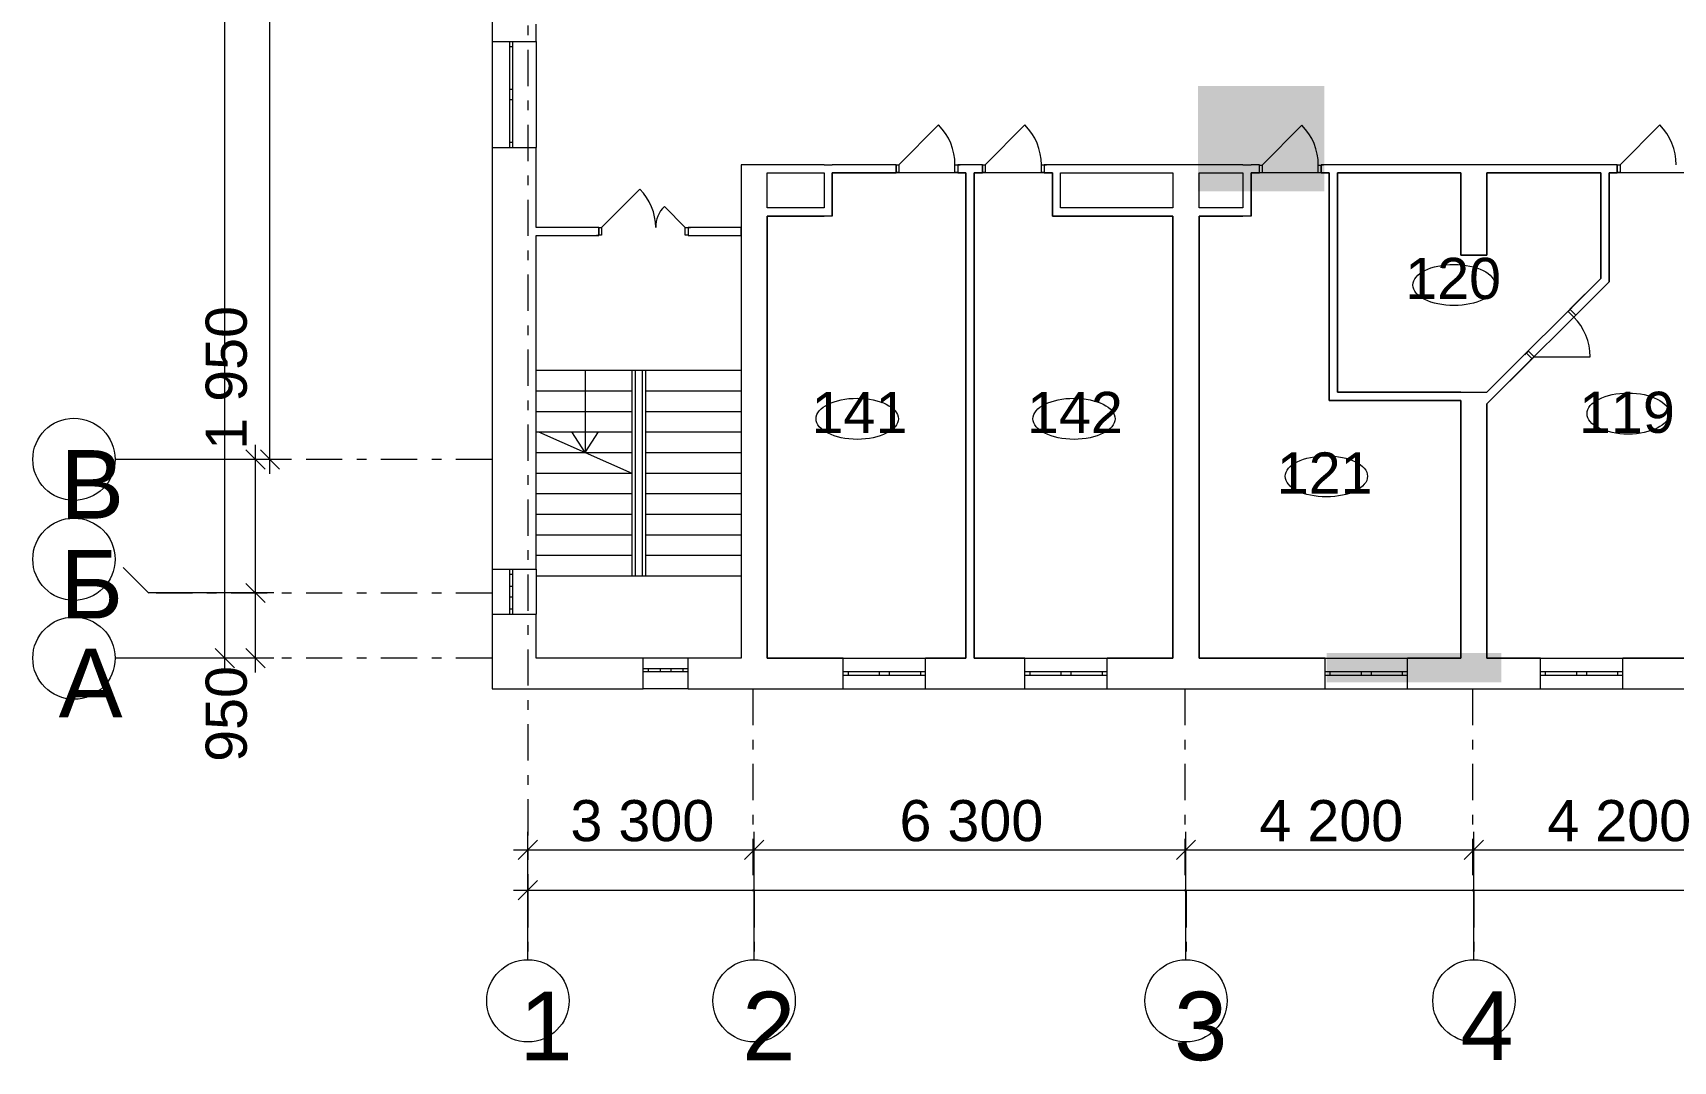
# Model space of a CAD drawing. Header units: millimetres. Extents: x 69565 to 169164, y 19942 to 91237.
# Drawn here: x 69565 to 93493, y 19942 to 34949 of the extents above; entities that cross this region are included whole.
import ezdxf

# ---------------------------------------------------------------- set-up
doc = ezdxf.new("R2010")
doc.units = ezdxf.units.MM
doc.header["$MEASUREMENT"] = 0
doc.linetypes.add('Штрих-Штриховая', pattern=[1093.611073, 529.166651, -211.666656, 141.111112, -211.666656])
for name, color, linetype in [('AI_DOORS', 1, 'Continuous'), ('AI_WINDOWS', 5, 'Continuous'), ('Новый_Новый_0', 7, 'Continuous')]:
    doc.layers.add(name, color=color, linetype=linetype)
for name, color, linetype, lineweight in [('Новый_Новый_0_Ном._пера__255_Ном._пера__255', 255, 'Continuous', 18), ('Новый_Новый_0_Ном._пера__7', 7, 'Continuous', 18), ('Новый_Новый_0_Ном._пера__7_Ном._пера__7', 7, 'Continuous', 18)]:
    doc.layers.add(name, color=color, linetype=linetype, lineweight=lineweight)
doc.styles.add('СГЕНЕРИР_СТИЛЬ_1', font='Arial.ttf')
doc.dimstyles.new('СГЕНЕРИР_СТИЛЬ__1', dxfattribs={"dimtxt": 600, "dimasz": 267.501, "dimexe": 1.25, "dimexo": 0.625, "dimgap": 0, "dimtad": 1, "dimdec": 0, "dimtxsty": 'СГЕНЕРИР_СТИЛЬ_1', "dimblk": 'ARROWHEAD_6', "dimblk1": 'ARROWHEAD_6', "dimblk2": 'ARROWHEAD_6', "dimcen": 2.5, "dimclrd": 7, "dimclre": 7, "dimclrt": 7, "dimazin": 3, "dimtfac": 1, "dimtmove": 0, "dimatfit": 3})
doc.dimstyles.new('СГЕНЕРИР_СТИЛЬ__2', dxfattribs={"dimtxt": 600, "dimasz": 267.501, "dimexe": 1.25, "dimexo": 0.625, "dimgap": 0, "dimtad": 1, "dimdec": 0, "dimtxsty": 'СГЕНЕРИР_СТИЛЬ_1', "dimblk": 'ARROWHEAD_6', "dimblk1": 'ARROWHEAD_6', "dimblk2": 'ARROWHEAD_6', "dimcen": 2.5, "dimclrd": 7, "dimclre": 7, "dimclrt": 7, "dimazin": 3, "dimtfac": 1, "dimtmove": 0, "dimatfit": 3})

# ---------------------------------------------------------------- blocks, each defined once
blk = doc.blocks.new('*D1')
at = {"layer": 'Новый_Новый_0_Ном._пера__7', "color": 7, "linetype": 'Continuous', "lineweight": 18}
for p, q in [((76786, 21423), (76786, 23288)), ((80086, 21423), (80086, 23288)), ((76575, 23024), (76786, 23024)), ((76927, 23165), (76646, 22883)), ((76786, 23024), (80086, 23024)), ((80227, 23165), (79946, 22883))]:
    blk.add_line(p, q, dxfattribs=at)
at = {"layer": 'Новый_Новый_0_Ном._пера__7', "color": 7, "lineweight": 18, "insert": (77407, 23144), "char_height": 600, "attachment_point": 7, "style": 'СГЕНЕРИР_СТИЛЬ_1'}
blk.add_mtext('\\A1;{\\pql;\\fArial|b0|i0|c0|p0;\\W1.000000;3\xa0300}', dxfattribs=at)
blk = doc.blocks.new('ARROWHEAD_6')
at = {"color": 0, "linetype": 'Continuous', "lineweight": 0}
for p, q in [((0, 0), (-1, 0)), ((-0.5, -0.5), (0.5, 0.5))]:
    blk.add_line(p, q, dxfattribs=at)
blk = doc.blocks.new('*D3')
at = {"layer": 'Новый_Новый_0_Ном._пера__7', "color": 7, "linetype": 'Continuous', "lineweight": 18}
for p, q in [((80086, 21423), (80086, 23288)), ((86386, 21423), (86386, 23288)), ((80227, 23165), (79946, 22883)), ((80086, 23024), (86386, 23024)), ((86527, 23165), (86246, 22883))]:
    blk.add_line(p, q, dxfattribs=at)
at = {"layer": 'Новый_Новый_0_Ном._пера__7', "color": 7, "lineweight": 18, "insert": (82207, 23144), "char_height": 600, "attachment_point": 7, "style": 'СГЕНЕРИР_СТИЛЬ_1'}
blk.add_mtext('\\A1;{\\pql;\\fArial|b0|i0|c0|p0;\\W1.000000;6\xa0300}', dxfattribs=at)
blk = doc.blocks.new('*D4')
at = {"layer": 'Новый_Новый_0_Ном._пера__7', "color": 7, "linetype": 'Continuous', "lineweight": 18}
for p, q in [((86386, 21423), (86386, 23288)), ((90586, 21423), (90586, 23288)), ((86527, 23165), (86246, 22883)), ((86386, 23024), (90586, 23024)), ((90727, 23165), (90446, 22883))]:
    blk.add_line(p, q, dxfattribs=at)
at = {"layer": 'Новый_Новый_0_Ном._пера__7', "color": 7, "lineweight": 18, "insert": (87457, 23144), "char_height": 600, "attachment_point": 7, "style": 'СГЕНЕРИР_СТИЛЬ_1'}
blk.add_mtext('\\A1;{\\pql;\\fArial|b0|i0|c0|p0;\\W1.000000;4\xa0200}', dxfattribs=at)
blk = doc.blocks.new('*D5')
at = {"layer": 'Новый_Новый_0_Ном._пера__7', "color": 7, "linetype": 'Continuous', "lineweight": 18}
for p, q in [((90586, 21423), (90586, 23288)), ((94786, 21423), (94786, 23288)), ((90727, 23165), (90446, 22883)), ((90586, 23024), (94786, 23024)), ((94927, 23165), (94646, 22883))]:
    blk.add_line(p, q, dxfattribs=at)
at = {"layer": 'Новый_Новый_0_Ном._пера__7', "color": 7, "lineweight": 18, "insert": (91657, 23144), "char_height": 600, "attachment_point": 7, "style": 'СГЕНЕРИР_СТИЛЬ_1'}
blk.add_mtext('\\A1;{\\pql;\\fArial|b0|i0|c0|p0;\\W1.000000;4\xa0200}', dxfattribs=at)
blk = doc.blocks.new('*D21')
at = {"layer": 'Новый_Новый_0_Ном._пера__7', "color": 7, "linetype": 'Continuous', "lineweight": 18}
for p, q in [((76927, 22578), (76646, 22297)), ((76786, 21423), (76786, 22701)), ((157646, 22297), (157927, 22578)), ((157786, 21423), (157786, 22701)), ((76575, 22437), (76786, 22437)), ((76786, 22437), (157786, 22437)), ((157786, 22437), (157998, 22437))]:
    blk.add_line(p, q, dxfattribs=at)
at = {"layer": 'Новый_Новый_0_Ном._пера__7', "color": 7, "lineweight": 18, "insert": (116028, 22557), "char_height": 600, "attachment_point": 7, "style": 'СГЕНЕРИР_СТИЛЬ_1'}
blk.add_mtext('\\A1;{\\pql;\\fArial|b0|i0|c0|p0;\\W1.000000;81\xa0000}', dxfattribs=at)
blk = doc.blocks.new('*D22')
at = {"layer": 'Новый_Новый_0_Ном._пера__7', "color": 7, "linetype": 'Continuous', "lineweight": 18}
for p, q in [((72674, 26915), (72955, 26633)), ((73078, 26774), (71257, 26774)), ((72814, 25824), (72814, 26774)), ((72674, 25965), (72955, 25683)), ((73078, 25824), (70765, 25824)), ((72814, 25613), (72814, 25824))]:
    blk.add_line(p, q, dxfattribs=at)
at = {"layer": 'Новый_Новый_0_Ном._пера__7', "color": 7, "lineweight": 18, "insert": (72694, 24310), "char_height": 600, "attachment_point": 7, "rotation": 90, "style": 'СГЕНЕРИР_СТИЛЬ_1'}
blk.add_mtext('\\A1;{\\pql;\\fArial|b0|i0|c0|p0;\\W1.000000;950}', dxfattribs=at)
blk = doc.blocks.new('*D23')
at = {"layer": 'Новый_Новый_0_Ном._пера__7', "color": 7, "linetype": 'Continuous', "lineweight": 18}
for p, q in [((73078, 28724), (70765, 28724)), ((72955, 28583), (72674, 28865)), ((72814, 28724), (72814, 28935)), ((72814, 26774), (72814, 28724)), ((72674, 26915), (72955, 26633)), ((73078, 26774), (71257, 26774))]:
    blk.add_line(p, q, dxfattribs=at)
at = {"layer": 'Новый_Новый_0_Ном._пера__7', "color": 7, "lineweight": 18, "insert": (72694, 28865), "char_height": 600, "attachment_point": 7, "rotation": 90, "style": 'СГЕНЕРИР_СТИЛЬ_1'}
blk.add_mtext('\\A1;{\\pql;\\fArial|b0|i0|c0|p0;\\W1.000000;1\xa0950}', dxfattribs=at)
blk = doc.blocks.new('*D24')
at = {"layer": 'Новый_Новый_0_Ном._пера__7', "color": 7, "linetype": 'Continuous', "lineweight": 18}
for p, q in [((73165, 45783), (72884, 46065)), ((73024, 45924), (73024, 46135)), ((73288, 45924), (70765, 45924)), ((73024, 28724), (73024, 45924)), ((73288, 28724), (70765, 28724)), ((72884, 28865), (73165, 28583)), ((73024, 28513), (73024, 28724))]:
    blk.add_line(p, q, dxfattribs=at)
at = {"layer": 'Новый_Новый_0_Ном._пера__7', "color": 7, "lineweight": 18, "insert": (72904, 36065), "char_height": 600, "attachment_point": 7, "rotation": 90, "style": 'СГЕНЕРИР_СТИЛЬ_1'}
blk.add_mtext('\\A1;{\\pql;\\fArial|b0|i0|c0|p0;\\W1.000000;17\xa0200}', dxfattribs=at)
blk = doc.blocks.new('*D26')
at = {"layer": 'Новый_Новый_0_Ном._пера__7', "color": 7, "linetype": 'Continuous', "lineweight": 18}
for p, q in [((72632, 48824), (70765, 48824)), ((72508, 48683), (72227, 48965)), ((72368, 48824), (72368, 49035)), ((72368, 25824), (72368, 48824)), ((72227, 25965), (72508, 25683)), ((72632, 25824), (70765, 25824)), ((72368, 25613), (72368, 25824))]:
    blk.add_line(p, q, dxfattribs=at)
at = {"layer": 'Новый_Новый_0_Ном._пера__7', "color": 7, "lineweight": 18, "insert": (72248, 36065), "char_height": 600, "attachment_point": 7, "rotation": 90, "style": 'СГЕНЕРИР_СТИЛЬ_1'}
blk.add_mtext('\\A1;{\\pql;\\fArial|b0|i0|c0|p0;\\W1.000000;23\xa0000}', dxfattribs=at)

msp = doc.modelspace()

# ---------------------------------------------------------------- hatches: boundary and pattern name
at = {"layer": 'AI_DOORS'}
h = msp.add_hatch(color=1, dxfattribs=at)
h.dxf.hatch_style = 1
h.paths.add_polyline_path([(86562.6, 34172.6), (88401.8, 34172.6), (88401.8, 32633.4), (86562.6, 32633.4)])
at = {"layer": 'AI_WINDOWS'}
h = msp.add_hatch(color=5, dxfattribs=at)
h.dxf.hatch_style = 1
h.paths.add_polyline_path([(88436.1, 25898.6), (90984.4, 25898.6), (90984.4, 25471.5), (88436.1, 25471.5)])

# ---------------------------------------------------------------- linework, layer by layer
at = {"layer": 'Новый_Новый_0_Ном._пера__255_Ном._пера__255', "color": 255, "linetype": 'Continuous', "lineweight": 18, "flags": 128}
for points in [[(80276.3, 32273.8), (80276.3, 25823.8), (83176.3, 25823.8), (83176.3, 32903.8), (81226.3, 32903.8), (81226.3, 32273.8)], [(83296.3, 32903.8), (83296.3, 25823.8), (86196.3, 25823.8), (86196.3, 32273.8), (84436.3, 32273.8), (84436.3, 32903.8)], [(90396.3, 25823.8), (90396.3, 29583.6), (88476.3, 29583.6), (88476.3, 32903.8), (87336.3, 32903.8), (87336.3, 32273.8), (86576.3, 32273.8), (86576.3, 25823.8)], [(88596.3, 32903.8), (88596.3, 29703.6), (90396.3, 29703.6), (90776.3, 29703.6), (92437.5, 31364.8), (92437.5, 32903.8), (90776.3, 32903.8), (90776.3, 31703.6), (90396.3, 31703.6), (90396.3, 32903.8)], [(90776.3, 29533.9), (90776.3, 25823.8), (94596.3, 25823.8), (94596.3, 32273.8), (93836.3, 32273.8), (93836.3, 32903.8), (92557.5, 32903.8), (92557.5, 31315.1)]]:
    msp.add_lwpolyline(points, close=True, dxfattribs=at)
at = {"layer": 'Новый_Новый_0_Ном._пера__7_Ном._пера__7', "color": 7, "linetype": 'Штрих-Штриховая', "lineweight": 18}
for p, q in [((76786.3, 47823.8), (76786.3, 22423.2)), ((76786.3, 47823.8), (76786.3, 22423.2)), ((76786.3, 47823.8), (76786.3, 22423.2)), ((76786.3, 47823.8), (76786.3, 22423.2)), ((76786.3, 47823.8), (76786.3, 22423.2)), ((76786.3, 47823.8), (76786.3, 22423.2)), ((71764.5, 28723.8), (70764.5, 28723.8)), ((71764.5, 28723.8), (70764.5, 28723.8)), ((71764.5, 28723.8), (70764.5, 28723.8)), ((71764.5, 28723.8), (70764.5, 28723.8)), ((71764.5, 28723.8), (70764.5, 28723.8)), ((71764.5, 28723.8), (70764.5, 28723.8)), ((76266.3, 28723.8), (71764.5, 28723.8)), ((76266.3, 28723.8), (71764.5, 28723.8)), ((76266.3, 28723.8), (71764.5, 28723.8)), ((76266.3, 28723.8), (71764.5, 28723.8)), ((76266.3, 28723.8), (71764.5, 28723.8)), ((76266.3, 28723.8), (71764.5, 28723.8)), ((71257.2, 26773.8), (70764.5, 27266.5)), ((71257.2, 26773.8), (70764.5, 27266.5)), ((71257.2, 26773.8), (70764.5, 27266.5)), ((71257.2, 26773.8), (70764.5, 27266.5)), ((71257.2, 26773.8), (70764.5, 27266.5)), ((71257.2, 26773.8), (70764.5, 27266.5)), ((76266.3, 26773.8), (71257.2, 26773.8)), ((76266.3, 26773.8), (71257.2, 26773.8)), ((76266.3, 26773.8), (71257.2, 26773.8)), ((76266.3, 26773.8), (71257.2, 26773.8)), ((76266.3, 26773.8), (71257.2, 26773.8)), ((76266.3, 26773.8), (71257.2, 26773.8)), ((71764.5, 25823.8), (70764.5, 25823.8)), ((71764.5, 25823.8), (70764.5, 25823.8)), ((71764.5, 25823.8), (70764.5, 25823.8)), ((71764.5, 25823.8), (70764.5, 25823.8)), ((71764.5, 25823.8), (70764.5, 25823.8)), ((71764.5, 25823.8), (70764.5, 25823.8)), ((76266.3, 25823.8), (71764.5, 25823.8)), ((76266.3, 25823.8), (71764.5, 25823.8)), ((76266.3, 25823.8), (71764.5, 25823.8)), ((76266.3, 25823.8), (71764.5, 25823.8)), ((76266.3, 25823.8), (71764.5, 25823.8)), ((76266.3, 25823.8), (71764.5, 25823.8)), ((80067.5, 25373.5), (80067.5, 22422.9)), ((86367.5, 25373.5), (86367.5, 22422.9)), ((90567.5, 25373.5), (90567.5, 22422.9)), ((76786.3, 22423.2), (76786.3, 21423.2)), ((76786.3, 22423.2), (76786.3, 21423.2)), ((76786.3, 22423.2), (76786.3, 21423.2)), ((76786.3, 22423.2), (76786.3, 21423.2)), ((76786.3, 22423.2), (76786.3, 21423.2)), ((76786.3, 22423.2), (76786.3, 21423.2)), ((80086.3, 22423.2), (80086.3, 21423.2)), ((80086.3, 22423.2), (80086.3, 21423.2)), ((80086.3, 22423.2), (80086.3, 21423.2)), ((80086.3, 22423.2), (80086.3, 21423.2)), ((80086.3, 22423.2), (80086.3, 21423.2)), ((80086.3, 22423.2), (80086.3, 21423.2)), ((86386.3, 22423.2), (86386.3, 21423.2)), ((86386.3, 22423.2), (86386.3, 21423.2)), ((86386.3, 22423.2), (86386.3, 21423.2)), ((86386.3, 22423.2), (86386.3, 21423.2)), ((86386.3, 22423.2), (86386.3, 21423.2)), ((86386.3, 22423.2), (86386.3, 21423.2)), ((90586.3, 22423.2), (90586.3, 21423.2)), ((90586.3, 22423.2), (90586.3, 21423.2)), ((90586.3, 22423.2), (90586.3, 21423.2)), ((90586.3, 22423.2), (90586.3, 21423.2)), ((90586.3, 22423.2), (90586.3, 21423.2)), ((90586.3, 22423.2), (90586.3, 21423.2))]:
    msp.add_line(p, q, dxfattribs=at)
at = {"layer": 'Новый_Новый_0_Ном._пера__7_Ном._пера__7', "color": 7, "linetype": 'Continuous', "lineweight": 18}
for p, q in [((76266.3, 34823.8), (76516.3, 34823.8)), ((76266.3, 34823.8), (76266.3, 33273.8)), ((76266.3, 34823.8), (76516.3, 34823.8)), ((76516.3, 34823.8), (76566.3, 34823.8)), ((76516.3, 34823.8), (76516.3, 34748.8)), ((76516.3, 34823.8), (76566.3, 34823.8)), ((76516.3, 34823.8), (76566.3, 34823.8)), ((76516.3, 34748.8), (76566.3, 34748.8)), ((76516.3, 34748.8), (76516.3, 34123.8)), ((76566.3, 34823.8), (76906.3, 34823.8)), ((76566.3, 34748.8), (76566.3, 34823.8)), ((76566.3, 34823.8), (76906.3, 34823.8)), ((76566.3, 34123.8), (76566.3, 34748.8)), ((76906.3, 34823.8), (76906.3, 33273.8)), ((76566.3, 34123.8), (76516.3, 34123.8)), ((76516.3, 34123.8), (76516.3, 34048.8)), ((76516.3, 34048.8), (76516.3, 33973.8)), ((76566.3, 34048.8), (76566.3, 34123.8)), ((76566.3, 33973.8), (76566.3, 34048.8)), ((76516.3, 33973.8), (76566.3, 33973.8)), ((76516.3, 33973.8), (76516.3, 33348.8)), ((76566.3, 33348.8), (76566.3, 33973.8)), ((82196.3, 33023.8), (82776.1, 33603.7)), ((83456.3, 33023.8), (84036.1, 33603.7)), ((87496.3, 33018.8), (88076.1, 33598.7)), ((92717.5, 33023.8), (93297.3, 33603.7)), ((76266.3, 33273.8), (76516.3, 33273.8)), ((76266.3, 33273.8), (76516.3, 33273.8)), ((76566.3, 33348.8), (76516.3, 33348.8)), ((76516.3, 33348.8), (76516.3, 33273.8)), ((76516.3, 33273.8), (76566.3, 33273.8)), ((76516.3, 33273.8), (76566.3, 33273.8)), ((76516.3, 33273.8), (76566.3, 33273.8)), ((76566.3, 33273.8), (76566.3, 33348.8)), ((76566.3, 33273.8), (76906.3, 33273.8)), ((76566.3, 33273.8), (76906.3, 33273.8)), ((82156.3, 33023.8), (82119.3, 33023.8)), ((82156.3, 33023.8), (82119.3, 33023.8)), ((82156.3, 33023.8), (82119.3, 33023.8)), ((82156.3, 33023.8), (82156.3, 32908.8)), ((82156.3, 33023.8), (82196.3, 33023.8)), ((82156.3, 32908.8), (82156.3, 33023.8)), ((82156.3, 33023.8), (82156.3, 32908.8)), ((82156.3, 33023.8), (82156.3, 32908.8)), ((82196.3, 33023.8), (82196.3, 32908.8)), ((83016.3, 32908.8), (83016.3, 33023.8)), ((83016.3, 33023.8), (83056.3, 33023.8)), ((83056.3, 33023.8), (83093.3, 33023.8)), ((83056.3, 33023.8), (83056.3, 32908.8)), ((83056.3, 33023.8), (83056.3, 32908.8)), ((83056.3, 33023.8), (83056.3, 32908.8)), ((83056.3, 33023.8), (83056.3, 32908.8)), ((83056.3, 33023.8), (83093.3, 33023.8)), ((83056.3, 33023.8), (83093.3, 33023.8)), ((83416.3, 33023.8), (83379.3, 33023.8)), ((83416.3, 33023.8), (83379.3, 33023.8)), ((83416.3, 33023.8), (83379.3, 33023.8)), ((83416.3, 33023.8), (83416.3, 32908.8)), ((83416.3, 33023.8), (83456.3, 33023.8)), ((83416.3, 32908.8), (83416.3, 33023.8)), ((83416.3, 33023.8), (83416.3, 32908.8)), ((83416.3, 33023.8), (83416.3, 32908.8)), ((83456.3, 33023.8), (83456.3, 32908.8)), ((84276.3, 32908.8), (84276.3, 33023.8)), ((84276.3, 33023.8), (84316.3, 33023.8)), ((84316.3, 33023.8), (84353.3, 33023.8)), ((84316.3, 33023.8), (84316.3, 32908.8)), ((84316.3, 33023.8), (84316.3, 32908.8)), ((84316.3, 33023.8), (84316.3, 32908.8)), ((84316.3, 33023.8), (84316.3, 32908.8)), ((84316.3, 33023.8), (84353.3, 33023.8)), ((84316.3, 33023.8), (84353.3, 33023.8)), ((87456.3, 33023.8), (87419.3, 33023.8)), ((87456.3, 33023.8), (87419.3, 33023.8)), ((87456.3, 33023.8), (87419.3, 33023.8)), ((87456.3, 33018.8), (87456.3, 33023.8)), ((87456.3, 33018.8), (87456.3, 33023.8)), ((87456.3, 33018.8), (87456.3, 33023.8)), ((88356.3, 33023.8), (88393.3, 33023.8)), ((88356.3, 33018.8), (88356.3, 33023.8)), ((88356.3, 33018.8), (88356.3, 33023.8)), ((88356.3, 33018.8), (88356.3, 33023.8)), ((88356.3, 33023.8), (88393.3, 33023.8)), ((88356.3, 33023.8), (88393.3, 33023.8)), ((92677.5, 33023.8), (92640.5, 33023.8)), ((92677.5, 33023.8), (92640.5, 33023.8)), ((92677.5, 33023.8), (92640.5, 33023.8)), ((92677.5, 33023.8), (92677.5, 32908.8)), ((92677.5, 33023.8), (92717.5, 33023.8)), ((92677.5, 32908.8), (92677.5, 33023.8)), ((92677.5, 33023.8), (92677.5, 32908.8)), ((92677.5, 33023.8), (92677.5, 32908.8)), ((92717.5, 33023.8), (92717.5, 32908.8)), ((82156.3, 32903.8), (82119.3, 32903.8)), ((82156.3, 32903.8), (82119.3, 32903.8)), ((82156.3, 32903.8), (82119.3, 32903.8)), ((82156.3, 32908.8), (82156.3, 32903.8)), ((82196.3, 32908.8), (82156.3, 32908.8)), ((82156.3, 32908.8), (82156.3, 32903.8)), ((82156.3, 32908.8), (82156.3, 32903.8)), ((83056.3, 32908.8), (83016.3, 32908.8)), ((83056.3, 32908.8), (83056.3, 32903.8)), ((83056.3, 32908.8), (83056.3, 32903.8)), ((83056.3, 32908.8), (83056.3, 32903.8)), ((83056.3, 32903.8), (83093.3, 32903.8)), ((83056.3, 32903.8), (83093.3, 32903.8)), ((83056.3, 32903.8), (83093.3, 32903.8)), ((83416.3, 32903.8), (83379.3, 32903.8)), ((83416.3, 32903.8), (83379.3, 32903.8)), ((83416.3, 32903.8), (83379.3, 32903.8)), ((83416.3, 32908.8), (83416.3, 32903.8)), ((83456.3, 32908.8), (83416.3, 32908.8)), ((83416.3, 32908.8), (83416.3, 32903.8)), ((83416.3, 32908.8), (83416.3, 32903.8)), ((84316.3, 32908.8), (84276.3, 32908.8)), ((84316.3, 32908.8), (84316.3, 32903.8)), ((84316.3, 32908.8), (84316.3, 32903.8)), ((84316.3, 32908.8), (84316.3, 32903.8)), ((84316.3, 32903.8), (84353.3, 32903.8)), ((84316.3, 32903.8), (84353.3, 32903.8)), ((84316.3, 32903.8), (84353.3, 32903.8)), ((87456.3, 32903.8), (87419.3, 32903.8)), ((87456.3, 32903.8), (87419.3, 32903.8)), ((87456.3, 32903.8), (87419.3, 32903.8)), ((87456.3, 32903.8), (87456.3, 33018.8)), ((87456.3, 33018.8), (87496.3, 33018.8)), ((87456.3, 32903.8), (87456.3, 33018.8)), ((87456.3, 32903.8), (87456.3, 33018.8)), ((87456.3, 32903.8), (87456.3, 33018.8)), ((87496.3, 32903.8), (87456.3, 32903.8)), ((87496.3, 33018.8), (87496.3, 32903.8)), ((88316.3, 32903.8), (88316.3, 33018.8)), ((88316.3, 33018.8), (88356.3, 33018.8)), ((88356.3, 32903.8), (88316.3, 32903.8)), ((88356.3, 32903.8), (88356.3, 33018.8)), ((88356.3, 33018.8), (88356.3, 32903.8)), ((88356.3, 32903.8), (88356.3, 33018.8)), ((88356.3, 32903.8), (88356.3, 33018.8)), ((88356.3, 32903.8), (88393.3, 32903.8)), ((88356.3, 32903.8), (88393.3, 32903.8)), ((88356.3, 32903.8), (88393.3, 32903.8)), ((92677.5, 32903.8), (92640.5, 32903.8)), ((92677.5, 32903.8), (92640.5, 32903.8)), ((92677.5, 32903.8), (92640.5, 32903.8)), ((92677.5, 32908.8), (92677.5, 32903.8)), ((92717.5, 32908.8), (92677.5, 32908.8)), ((92677.5, 32908.8), (92677.5, 32903.8)), ((92677.5, 32908.8), (92677.5, 32903.8)), ((77862.2, 32108.7), (78419.4, 32665.9)), ((79082.2, 32108.7), (78776.7, 32414.2)), ((77822.2, 32108.7), (77785.2, 32108.7)), ((77822.2, 32108.7), (77785.2, 32108.7)), ((77822.2, 32108.7), (77785.2, 32108.7)), ((77822.2, 32108.7), (77822.2, 31993.7)), ((77822.2, 32108.7), (77862.2, 32108.7)), ((77822.2, 31993.7), (77822.2, 32108.7)), ((77822.2, 32108.7), (77822.2, 31993.7)), ((77822.2, 32108.7), (77822.2, 31993.7)), ((77862.2, 32108.7), (77862.2, 31993.7)), ((79082.2, 31993.7), (79082.2, 32108.7)), ((79082.2, 32108.7), (79122.2, 32108.7)), ((79122.2, 32108.7), (79159.2, 32108.7)), ((79122.2, 32108.7), (79122.2, 31993.7)), ((79122.2, 32108.7), (79122.2, 31993.7)), ((79122.2, 32108.7), (79122.2, 31993.7)), ((79122.2, 32108.7), (79122.2, 31993.7)), ((79122.2, 32108.7), (79159.2, 32108.7)), ((79122.2, 32108.7), (79159.2, 32108.7)), ((77822.2, 31988.7), (77785.2, 31988.7)), ((77822.2, 31988.7), (77785.2, 31988.7)), ((77822.2, 31988.7), (77785.2, 31988.7)), ((77822.2, 31993.7), (77822.2, 31988.7)), ((77862.2, 31993.7), (77822.2, 31993.7)), ((77822.2, 31993.7), (77822.2, 31988.7)), ((77822.2, 31993.7), (77822.2, 31988.7)), ((79122.2, 31993.7), (79082.2, 31993.7)), ((79122.2, 31993.7), (79122.2, 31988.7)), ((79122.2, 31993.7), (79122.2, 31988.7)), ((79122.2, 31993.7), (79122.2, 31988.7)), ((79122.2, 31988.7), (79159.2, 31988.7)), ((79122.2, 31988.7), (79159.2, 31988.7)), ((79122.2, 31988.7), (79159.2, 31988.7)), ((90396.3, 31703.6), (90776.3, 31703.6)), ((90396.3, 31703.6), (90776.3, 31703.6)), ((91989.8, 30910), (91961.5, 30881.8)), ((91961.5, 30881.8), (92042.9, 30800.4)), ((91986.3, 30913.6), (92012.5, 30939.7)), ((91986.3, 30913.6), (92012.5, 30939.7)), ((91986.3, 30913.6), (92012.5, 30939.7)), ((91989.8, 30910), (91986.3, 30913.6)), ((91989.8, 30910), (91986.3, 30913.6)), ((91989.8, 30910), (91986.3, 30913.6)), ((92071.1, 30828.7), (91989.8, 30910)), ((92071.1, 30828.7), (91989.8, 30910)), ((92071.1, 30828.7), (91989.8, 30910)), ((92071.1, 30828.7), (91989.8, 30910)), ((92042.9, 30800.4), (92071.1, 30828.7)), ((92071.1, 30828.7), (92097.3, 30854.9)), ((92071.1, 30828.7), (92097.3, 30854.9)), ((92071.1, 30828.7), (92097.3, 30854.9)), ((91349.9, 30277.2), (91323.7, 30251)), ((91349.9, 30277.2), (91323.7, 30251)), ((91349.9, 30277.2), (91323.7, 30251)), ((91353.4, 30273.6), (91349.9, 30277.2)), ((91353.4, 30273.6), (91349.9, 30277.2)), ((91353.4, 30273.6), (91349.9, 30277.2)), ((91381.7, 30301.9), (91353.4, 30273.6)), ((91434.7, 30192.3), (91353.4, 30273.6)), ((91353.4, 30273.6), (91434.7, 30192.3)), ((91434.7, 30192.3), (91353.4, 30273.6)), ((91434.7, 30192.3), (91353.4, 30273.6)), ((91463, 30220.6), (91381.7, 30301.9)), ((91434.7, 30192.3), (91408.6, 30166.2)), ((91434.7, 30192.3), (91408.6, 30166.2)), ((91434.7, 30192.3), (91408.6, 30166.2)), ((91434.7, 30192.3), (91463, 30220.6)), ((91463, 30220.6), (92283, 30220.6)), ((76906.3, 30023.8), (79896.3, 30023.8)), ((77621.3, 30023.8), (77621.3, 28823.8)), ((78301.3, 30023.8), (78301.3, 27023.8)), ((78351.3, 30023.8), (78351.3, 27023.8)), ((78451.3, 30023.8), (78451.3, 27023.8)), ((78501.3, 30023.8), (78501.3, 27023.8)), ((76906.3, 29723.8), (78301.3, 29723.8)), ((78501.3, 29723.8), (79896.3, 29723.8)), ((90396.3, 29703.6), (90776.3, 29703.6)), ((90396.3, 29703.6), (90776.3, 29703.6)), ((76906.3, 29423.8), (78301.3, 29423.8)), ((76941.3, 29423.8), (78301.3, 29423.8)), ((78501.3, 29423.8), (79861.3, 29423.8)), ((78501.3, 29423.8), (79896.3, 29423.8)), ((76906.3, 29123.8), (78301.3, 29123.8)), ((76941.3, 29123.8), (78301.3, 28523.8)), ((77621.3, 28823.8), (77425.8, 29123.8)), ((77621.3, 28823.8), (77816.9, 29123.8)), ((78501.3, 29123.8), (79896.3, 29123.8)), ((76906.3, 28823.8), (78301.3, 28823.8)), ((78501.3, 28823.8), (79896.3, 28823.8)), ((76906.3, 28523.8), (78301.3, 28523.8)), ((78501.3, 28523.8), (79896.3, 28523.8)), ((76906.3, 28223.8), (78301.3, 28223.8)), ((76941.3, 28223.8), (78301.3, 28223.8)), ((78501.3, 28223.8), (79861.3, 28223.8)), ((78501.3, 28223.8), (79896.3, 28223.8)), ((76906.3, 27923.8), (78301.3, 27923.8)), ((78501.3, 27923.8), (79896.3, 27923.8)), ((76906.3, 27623.8), (78301.3, 27623.8)), ((76941.3, 27623.8), (78301.3, 27623.8)), ((78501.3, 27623.8), (79861.3, 27623.8)), ((78501.3, 27623.8), (79896.3, 27623.8)), ((76906.3, 27323.8), (78301.3, 27323.8)), ((76941.3, 27323.8), (78301.3, 27323.8)), ((78501.3, 27323.8), (79861.3, 27323.8)), ((78501.3, 27323.8), (79896.3, 27323.8)), ((76266.3, 27123.8), (76516.3, 27123.8)), ((76266.3, 27123.8), (76266.3, 26463.8)), ((76266.3, 27123.8), (76516.3, 27123.8)), ((76516.3, 27123.8), (76566.3, 27123.8)), ((76516.3, 27123.8), (76516.3, 27048.8)), ((76516.3, 27123.8), (76566.3, 27123.8)), ((76516.3, 27123.8), (76566.3, 27123.8)), ((76516.3, 27048.8), (76566.3, 27048.8)), ((76516.3, 27048.8), (76516.3, 26868.8)), ((76566.3, 27123.8), (76906.3, 27123.8)), ((76566.3, 27048.8), (76566.3, 27123.8)), ((76566.3, 27123.8), (76906.3, 27123.8)), ((76566.3, 26868.8), (76566.3, 27048.8)), ((76906.3, 27123.8), (76906.3, 26463.8)), ((76566.3, 26868.8), (76516.3, 26868.8)), ((76516.3, 26868.8), (76516.3, 26793.8)), ((76566.3, 26793.8), (76566.3, 26868.8)), ((76906.3, 27023.8), (79896.3, 27023.8)), ((76516.3, 26793.8), (76516.3, 26718.8)), ((76516.3, 26718.8), (76566.3, 26718.8)), ((76516.3, 26718.8), (76516.3, 26538.8)), ((76566.3, 26718.8), (76566.3, 26793.8)), ((76566.3, 26538.8), (76566.3, 26718.8)), ((76266.3, 26463.8), (76516.3, 26463.8)), ((76266.3, 26463.8), (76516.3, 26463.8)), ((76566.3, 26538.8), (76516.3, 26538.8)), ((76516.3, 26538.8), (76516.3, 26463.8)), ((76516.3, 26463.8), (76566.3, 26463.8)), ((76516.3, 26463.8), (76566.3, 26463.8)), ((76516.3, 26463.8), (76566.3, 26463.8)), ((76566.3, 26463.8), (76566.3, 26538.8)), ((76566.3, 26463.8), (76906.3, 26463.8)), ((76566.3, 26463.8), (76906.3, 26463.8)), ((78466.3, 25673.8), (78466.3, 25823.8)), ((79126.3, 25823.8), (78466.3, 25823.8)), ((78466.3, 25673.8), (78466.3, 25823.8)), ((78466.3, 25623.8), (78466.3, 25673.8)), ((78466.3, 25673.8), (78541.3, 25673.8)), ((78466.3, 25623.8), (78466.3, 25673.8)), ((78466.3, 25623.8), (78466.3, 25673.8)), ((78466.3, 25373.8), (78466.3, 25623.8)), ((78541.3, 25623.8), (78466.3, 25623.8)), ((78466.3, 25373.8), (78466.3, 25623.8)), ((78541.3, 25673.8), (78541.3, 25623.8)), ((78541.3, 25673.8), (78721.3, 25673.8)), ((78721.3, 25623.8), (78541.3, 25623.8)), ((78721.3, 25623.8), (78721.3, 25673.8)), ((78721.3, 25673.8), (78796.3, 25673.8)), ((78796.3, 25623.8), (78721.3, 25623.8)), ((78796.3, 25673.8), (78871.3, 25673.8)), ((78871.3, 25623.8), (78796.3, 25623.8)), ((78871.3, 25673.8), (78871.3, 25623.8)), ((78871.3, 25673.8), (79051.3, 25673.8)), ((79051.3, 25623.8), (78871.3, 25623.8)), ((79051.3, 25623.8), (79051.3, 25673.8)), ((79051.3, 25673.8), (79126.3, 25673.8)), ((79126.3, 25623.8), (79051.3, 25623.8)), ((79126.3, 25673.8), (79126.3, 25823.8)), ((79126.3, 25673.8), (79126.3, 25823.8)), ((79126.3, 25623.8), (79126.3, 25673.8)), ((79126.3, 25623.8), (79126.3, 25673.8)), ((79126.3, 25623.8), (79126.3, 25673.8)), ((79126.3, 25373.8), (79126.3, 25623.8)), ((79126.3, 25373.8), (79126.3, 25623.8)), ((81386.3, 25623.8), (81386.3, 25823.8)), ((81386.3, 25823.8), (82586.3, 25823.8)), ((81386.3, 25623.8), (81386.3, 25823.8)), ((81386.3, 25573.8), (81386.3, 25623.8)), ((81461.3, 25623.8), (81386.3, 25623.8)), ((81386.3, 25573.8), (81386.3, 25623.8)), ((81386.3, 25573.8), (81386.3, 25623.8)), ((81461.3, 25573.8), (81461.3, 25623.8)), ((81911.3, 25623.8), (81461.3, 25623.8)), ((81986.3, 25623.8), (81911.3, 25623.8)), ((81911.3, 25623.8), (81911.3, 25573.8)), ((82061.3, 25623.8), (81986.3, 25623.8)), ((82061.3, 25573.8), (82061.3, 25623.8)), ((82511.3, 25623.8), (82061.3, 25623.8)), ((82586.3, 25623.8), (82511.3, 25623.8)), ((82511.3, 25623.8), (82511.3, 25573.8)), ((82586.3, 25623.8), (82586.3, 25823.8)), ((82586.3, 25623.8), (82586.3, 25823.8)), ((82586.3, 25573.8), (82586.3, 25623.8)), ((82586.3, 25573.8), (82586.3, 25623.8)), ((82586.3, 25573.8), (82586.3, 25623.8)), ((84036.3, 25623.8), (84036.3, 25823.8)), ((84036.3, 25823.8), (85236.3, 25823.8)), ((84036.3, 25623.8), (84036.3, 25823.8)), ((84036.3, 25573.8), (84036.3, 25623.8)), ((84111.3, 25623.8), (84036.3, 25623.8)), ((84036.3, 25573.8), (84036.3, 25623.8)), ((84036.3, 25573.8), (84036.3, 25623.8)), ((84111.3, 25573.8), (84111.3, 25623.8)), ((84561.3, 25623.8), (84111.3, 25623.8)), ((84636.3, 25623.8), (84561.3, 25623.8)), ((84561.3, 25623.8), (84561.3, 25573.8)), ((84711.3, 25623.8), (84636.3, 25623.8)), ((84711.3, 25573.8), (84711.3, 25623.8)), ((85161.3, 25623.8), (84711.3, 25623.8)), ((85236.3, 25623.8), (85161.3, 25623.8)), ((85161.3, 25623.8), (85161.3, 25573.8)), ((85236.3, 25623.8), (85236.3, 25823.8)), ((85236.3, 25623.8), (85236.3, 25823.8)), ((85236.3, 25573.8), (85236.3, 25623.8)), ((85236.3, 25573.8), (85236.3, 25623.8)), ((85236.3, 25573.8), (85236.3, 25623.8)), ((88416.3, 25623.8), (88416.3, 25823.8)), ((88416.3, 25823.8), (89616.3, 25823.8)), ((88416.3, 25623.8), (88416.3, 25823.8)), ((88416.3, 25573.8), (88416.3, 25623.8)), ((88491.3, 25623.8), (88416.3, 25623.8)), ((88416.3, 25573.8), (88416.3, 25623.8)), ((88416.3, 25573.8), (88416.3, 25623.8)), ((88491.3, 25573.8), (88491.3, 25623.8)), ((88941.3, 25623.8), (88491.3, 25623.8)), ((89016.3, 25623.8), (88941.3, 25623.8)), ((88941.3, 25623.8), (88941.3, 25573.8)), ((89091.3, 25623.8), (89016.3, 25623.8)), ((89091.3, 25573.8), (89091.3, 25623.8)), ((89541.3, 25623.8), (89091.3, 25623.8)), ((89616.3, 25623.8), (89541.3, 25623.8)), ((89541.3, 25623.8), (89541.3, 25573.8)), ((89616.3, 25623.8), (89616.3, 25823.8)), ((89616.3, 25623.8), (89616.3, 25823.8)), ((89616.3, 25573.8), (89616.3, 25623.8)), ((89616.3, 25573.8), (89616.3, 25623.8)), ((89616.3, 25573.8), (89616.3, 25623.8)), ((91556.3, 25623.8), (91556.3, 25823.8)), ((91556.3, 25823.8), (92756.3, 25823.8)), ((91556.3, 25623.8), (91556.3, 25823.8)), ((91556.3, 25573.8), (91556.3, 25623.8)), ((91631.3, 25623.8), (91556.3, 25623.8)), ((91556.3, 25573.8), (91556.3, 25623.8)), ((91556.3, 25573.8), (91556.3, 25623.8)), ((91631.3, 25573.8), (91631.3, 25623.8)), ((92081.3, 25623.8), (91631.3, 25623.8)), ((92156.3, 25623.8), (92081.3, 25623.8)), ((92081.3, 25623.8), (92081.3, 25573.8)), ((92231.3, 25623.8), (92156.3, 25623.8)), ((92231.3, 25573.8), (92231.3, 25623.8)), ((92681.3, 25623.8), (92231.3, 25623.8)), ((92756.3, 25623.8), (92681.3, 25623.8)), ((92681.3, 25623.8), (92681.3, 25573.8)), ((92756.3, 25623.8), (92756.3, 25823.8)), ((92756.3, 25623.8), (92756.3, 25823.8)), ((92756.3, 25573.8), (92756.3, 25623.8)), ((92756.3, 25573.8), (92756.3, 25623.8)), ((92756.3, 25573.8), (92756.3, 25623.8)), ((79126.3, 25373.8), (78466.3, 25373.8)), ((81386.3, 25373.8), (81386.3, 25573.8)), ((81386.3, 25573.8), (81461.3, 25573.8)), ((81386.3, 25373.8), (81386.3, 25573.8)), ((81386.3, 25373.8), (82586.3, 25373.8)), ((81461.3, 25573.8), (81911.3, 25573.8)), ((81911.3, 25573.8), (81986.3, 25573.8)), ((81986.3, 25573.8), (82061.3, 25573.8)), ((82061.3, 25573.8), (82511.3, 25573.8)), ((82511.3, 25573.8), (82586.3, 25573.8)), ((82586.3, 25373.8), (82586.3, 25573.8)), ((82586.3, 25373.8), (82586.3, 25573.8)), ((84036.3, 25373.8), (84036.3, 25573.8)), ((84036.3, 25573.8), (84111.3, 25573.8)), ((84036.3, 25373.8), (84036.3, 25573.8)), ((84036.3, 25373.8), (85236.3, 25373.8)), ((84111.3, 25573.8), (84561.3, 25573.8)), ((84561.3, 25573.8), (84636.3, 25573.8)), ((84636.3, 25573.8), (84711.3, 25573.8)), ((84711.3, 25573.8), (85161.3, 25573.8)), ((85161.3, 25573.8), (85236.3, 25573.8)), ((85236.3, 25373.8), (85236.3, 25573.8)), ((85236.3, 25373.8), (85236.3, 25573.8)), ((88416.3, 25373.8), (88416.3, 25573.8)), ((88416.3, 25573.8), (88491.3, 25573.8)), ((88416.3, 25373.8), (88416.3, 25573.8)), ((88416.3, 25373.8), (89616.3, 25373.8)), ((88491.3, 25573.8), (88941.3, 25573.8)), ((88941.3, 25573.8), (89016.3, 25573.8)), ((89016.3, 25573.8), (89091.3, 25573.8)), ((89091.3, 25573.8), (89541.3, 25573.8)), ((89541.3, 25573.8), (89616.3, 25573.8)), ((89616.3, 25373.8), (89616.3, 25573.8)), ((89616.3, 25373.8), (89616.3, 25573.8)), ((91556.3, 25373.8), (91556.3, 25573.8)), ((91556.3, 25573.8), (91631.3, 25573.8)), ((91556.3, 25373.8), (91556.3, 25573.8)), ((91556.3, 25373.8), (92756.3, 25373.8)), ((91631.3, 25573.8), (92081.3, 25573.8)), ((92081.3, 25573.8), (92156.3, 25573.8)), ((92156.3, 25573.8), (92231.3, 25573.8)), ((92231.3, 25573.8), (92681.3, 25573.8)), ((92681.3, 25573.8), (92756.3, 25573.8)), ((92756.3, 25373.8), (92756.3, 25573.8)), ((92756.3, 25373.8), (92756.3, 25573.8))]:
    msp.add_line(p, q, dxfattribs=at)
for points in [[(76266.3, 36873.8), (76266.3, 34823.8)], [(76906.3, 34823.8), (76906.3, 35073.8)], [(76266.3, 33273.8), (76266.3, 27123.8)], [(76906.3, 32108.7), (76906.3, 33273.8)], [(81106.3, 33023.8), (79896.3, 33023.8)], [(79896.3, 33023.8), (79896.3, 32903.8)], [(81106.3, 33023.8), (81226.3, 33023.8)], [(82156.3, 33023.8), (81226.3, 33023.8)], [(83416.3, 33023.8), (83056.3, 33023.8)], [(84436.3, 33023.8), (84316.3, 33023.8)], [(84556.3, 33023.8), (84436.3, 33023.8)], [(87216.3, 33023.8), (84556.3, 33023.8)], [(87216.3, 33023.8), (87336.3, 33023.8)], [(87456.3, 33023.8), (87336.3, 33023.8)], [(92677.5, 33023.8), (88356.3, 33023.8)], [(79896.3, 32903.8), (79896.3, 25823.8)], [(80276.3, 32393.8), (80276.3, 32903.8)], [(80276.3, 32903.8), (81106.3, 32903.8)], [(81106.3, 32903.8), (81106.3, 32393.8)], [(81226.3, 32903.8), (82156.3, 32903.8)], [(81226.3, 32273.8), (81226.3, 32903.8)], [(83056.3, 32903.8), (83176.3, 32903.8)], [(83176.3, 32903.8), (83176.3, 25823.8)], [(83296.3, 32903.8), (83416.3, 32903.8)], [(83296.3, 25823.8), (83296.3, 32903.8)], [(84316.3, 32903.8), (84436.3, 32903.8)], [(84436.3, 32903.8), (84436.3, 32273.8)], [(84556.3, 32903.8), (86196.3, 32903.8)], [(84556.3, 32393.8), (84556.3, 32903.8)], [(86196.3, 32903.8), (86196.3, 32393.8)], [(86576.3, 32393.8), (86576.3, 32903.8)], [(86576.3, 32903.8), (87216.3, 32903.8)], [(87216.3, 32903.8), (87216.3, 32393.8)], [(87336.3, 32903.8), (87456.3, 32903.8)], [(87336.3, 32273.8), (87336.3, 32903.8)], [(88356.3, 32903.8), (88476.3, 32903.8)], [(88476.3, 32903.8), (88476.3, 29583.6)], [(88596.3, 32903.8), (90396.3, 32903.8)], [(88596.3, 29703.6), (88596.3, 32903.8)], [(90396.3, 32903.8), (90396.3, 31703.6)], [(90776.3, 31703.6), (90776.3, 32903.8)], [(90776.3, 32903.8), (92437.5, 32903.8)], [(92437.5, 32903.8), (92437.5, 31364.8)], [(92557.5, 32903.8), (92677.5, 32903.8)], [(92557.5, 31484.8), (92557.5, 32903.8)], [(81106.3, 32393.8), (80276.3, 32393.8)], [(86196.3, 32393.8), (84556.3, 32393.8)], [(87216.3, 32393.8), (86576.3, 32393.8)], [(77822.2, 32108.7), (76906.3, 32108.7)], [(79896.3, 32108.7), (79122.2, 32108.7)], [(79896.3, 31988.7), (79896.3, 32108.7)], [(80276.3, 25823.8), (80276.3, 32273.8)], [(80276.3, 32273.8), (81106.3, 32273.8)], [(81226.3, 32273.8), (81106.3, 32273.8)], [(84436.3, 32273.8), (84556.3, 32273.8)], [(84556.3, 32273.8), (86196.3, 32273.8)], [(86196.3, 32273.8), (86196.3, 25823.8)], [(86576.3, 25823.8), (86576.3, 32273.8)], [(86576.3, 32273.8), (87216.3, 32273.8)], [(87336.3, 32273.8), (87216.3, 32273.8)], [(76906.3, 27123.8), (76906.3, 31988.7)], [(76906.3, 31988.7), (77822.2, 31988.7)], [(79122.2, 31988.7), (79896.3, 31988.7)], [(92437.5, 31364.8), (91986.3, 30913.6)], [(92557.5, 31315.1), (92557.5, 31484.8)], [(92071.1, 30828.7), (92557.5, 31315.1)], [(91349.9, 30277.2), (90776.3, 29703.6)], [(90776.3, 29533.9), (91434.7, 30192.3)], [(90396.3, 29703.6), (88596.3, 29703.6)], [(88476.3, 29583.6), (88596.3, 29583.6)], [(88596.3, 29583.6), (90396.3, 29583.6)], [(90396.3, 29583.6), (90396.3, 25823.8)], [(90776.3, 25823.8), (90776.3, 29533.9)], [(76266.3, 26463.8), (76266.3, 25373.8)], [(76906.3, 25823.8), (76906.3, 26463.8)], [(78466.3, 25823.8), (76906.3, 25823.8)], [(79896.3, 25823.8), (79126.3, 25823.8)], [(81386.3, 25823.8), (80276.3, 25823.8)], [(83176.3, 25823.8), (82586.3, 25823.8)], [(84036.3, 25823.8), (83296.3, 25823.8)], [(86196.3, 25823.8), (85236.3, 25823.8)], [(88416.3, 25823.8), (86576.3, 25823.8)], [(90396.3, 25823.8), (89616.3, 25823.8)], [(91556.3, 25823.8), (90776.3, 25823.8)], [(94596.3, 25823.8), (92756.3, 25823.8)], [(76266.3, 25373.8), (76906.3, 25373.8)], [(76906.3, 25373.8), (78466.3, 25373.8)], [(79126.3, 25373.8), (81386.3, 25373.8)], [(82586.3, 25373.8), (84036.3, 25373.8)], [(85236.3, 25373.8), (88416.3, 25373.8)], [(89616.3, 25373.8), (91556.3, 25373.8)], [(92756.3, 25373.8), (95656.3, 25373.8)]]:
    msp.add_lwpolyline(points, dxfattribs=at)
for centre in [(70164.5, 28723.8), (70164.5, 28723.8), (70164.5, 28723.8), (70164.5, 28723.8), (70164.5, 28723.8), (70164.5, 28723.8), (70164.5, 27266.5), (70164.5, 27266.5), (70164.5, 27266.5), (70164.5, 27266.5), (70164.5, 27266.5), (70164.5, 27266.5), (70164.5, 25823.8), (70164.5, 25823.8), (70164.5, 25823.8), (70164.5, 25823.8), (70164.5, 25823.8), (70164.5, 25823.8), (76786.3, 20823.2), (76786.3, 20823.2), (76786.3, 20823.2), (76786.3, 20823.2), (76786.3, 20823.2), (76786.3, 20823.2), (80086.3, 20823.2), (80086.3, 20823.2), (80086.3, 20823.2), (80086.3, 20823.2), (80086.3, 20823.2), (80086.3, 20823.2), (86386.3, 20823.2), (86386.3, 20823.2), (86386.3, 20823.2), (86386.3, 20823.2), (86386.3, 20823.2), (86386.3, 20823.2), (90586.3, 20823.2), (90586.3, 20823.2), (90586.3, 20823.2), (90586.3, 20823.2), (90586.3, 20823.2), (90586.3, 20823.2)]:
    msp.add_circle(centre, 600, dxfattribs=at)
for centre, radius, start, end in [((82196.3, 33023.8), 820, 0, 45), ((83456.3, 33023.8), 820, 0, 45), ((87496.3, 33018.8), 820, 0, 45), ((92717.5, 33023.8), 820, 0, 45), ((77862.2, 32108.7), 788, 0, 45), ((79082.2, 32108.7), 432, 135, 180), ((91463, 30220.6), 820, 0, 45)]:
    msp.add_arc(centre, radius, start, end, dxfattribs=at)
for centre in [(90295.1, 31268.1), (92835.6, 29392.4), (81590, 29316.2), (84752.7, 29316.2), (88433.9, 28476.8)]:
    msp.add_ellipse(centre, major_axis=(600, 0), ratio=0.5, dxfattribs=at)

# ---------------------------------------------------------------- texts
at = {"layer": 'Новый_Новый_0_Ном._пера__7_Ном._пера__7', "color": 7, "linetype": 'Continuous', "lineweight": 18, "style": 'СГЕНЕРИР_СТИЛЬ_1'}
for s, insert, char_height, attachment_point in [('\\A1;{\\pqc;\\fArial|b0|i0|c0|p0;\\W1.000000;120}', (90282.7, 31360.6), 600, 5), ('\\A1;{\\pqc;\\fArial|b0|i0|c0|p0;\\W1.000000;141}', (81623.2, 29409.1), 600, 5), ('\\A1;{\\pqc;\\fArial|b0|i0|c0|p0;\\W1.000000;142}', (84765.9, 29409.1), 600, 5), ('\\A1;{\\pqc;\\fArial|b0|i0|c0|p0;\\W1.000000;119}', (92818.1, 29406.8), 600, 5), ('\\A1;{\\pql;\\pt0;\\fArial|b0|i0|c0|p0;\\W1.000000;В}', (69965.7, 28859.6), 1000, 1), ('\\A1;{\\pql;\\pt0;\\fArial|b0|i0|c0|p0;\\W1.000000;В}', (69965.7, 28859.6), 1000, 1), ('\\A1;{\\pql;\\pt0;\\fArial|b0|i0|c0|p0;\\W1.000000;В}', (69965.7, 28859.6), 1000, 1), ('\\A1;{\\pql;\\pt0;\\fArial|b0|i0|c0|p0;\\W1.000000;В}', (69965.7, 28859.6), 1000, 1), ('\\A1;{\\pql;\\pt0;\\fArial|b0|i0|c0|p0;\\W1.000000;В}', (69965.7, 28859.6), 1000, 1), ('\\A1;{\\pql;\\pt0;\\fArial|b0|i0|c0|p0;\\W1.000000;В}', (69965.7, 28859.6), 1000, 1), ('\\A1;{\\pqc;\\fArial|b0|i0|c0|p0;\\W1.000000;121}', (88408.5, 28525.9), 600, 5), ('\\A1;{\\pql;\\pt0;\\fArial|b0|i0|c0|p0;\\W1.000000;Б}', (69965.7, 27402.2), 1000, 1), ('\\A1;{\\pql;\\pt0;\\fArial|b0|i0|c0|p0;\\W1.000000;Б}', (69965.7, 27402.2), 1000, 1), ('\\A1;{\\pql;\\pt0;\\fArial|b0|i0|c0|p0;\\W1.000000;Б}', (69965.7, 27402.2), 1000, 1), ('\\A1;{\\pql;\\pt0;\\fArial|b0|i0|c0|p0;\\W1.000000;Б}', (69965.7, 27402.2), 1000, 1), ('\\A1;{\\pql;\\pt0;\\fArial|b0|i0|c0|p0;\\W1.000000;Б}', (69965.7, 27402.2), 1000, 1), ('\\A1;{\\pql;\\pt0;\\fArial|b0|i0|c0|p0;\\W1.000000;Б}', (69965.7, 27402.2), 1000, 1), ('\\A1;{\\pql;\\pt0;\\fArial|b0|i0|c0|p0;\\W1.000000;А}', (69941.5, 25961.4), 1000, 1), ('\\A1;{\\pql;\\pt0;\\fArial|b0|i0|c0|p0;\\W1.000000;А}', (69941.5, 25961.4), 1000, 1), ('\\A1;{\\pql;\\pt0;\\fArial|b0|i0|c0|p0;\\W1.000000;А}', (69941.5, 25961.4), 1000, 1), ('\\A1;{\\pql;\\pt0;\\fArial|b0|i0|c0|p0;\\W1.000000;А}', (69941.5, 25961.4), 1000, 1), ('\\A1;{\\pql;\\pt0;\\fArial|b0|i0|c0|p0;\\W1.000000;А}', (69941.5, 25961.4), 1000, 1), ('\\A1;{\\pql;\\pt0;\\fArial|b0|i0|c0|p0;\\W1.000000;А}', (69941.5, 25961.4), 1000, 1), ('\\A1;{\\pql;\\pt0;\\fArial|b0|i0|c0|p0;\\W1.000000;1}', (76662.7, 20956.2), 1000, 1), ('\\A1;{\\pql;\\pt0;\\fArial|b0|i0|c0|p0;\\W1.000000;1}', (76662.7, 20956.2), 1000, 1), ('\\A1;{\\pql;\\pt0;\\fArial|b0|i0|c0|p0;\\W1.000000;1}', (76662.7, 20956.2), 1000, 1), ('\\A1;{\\pql;\\pt0;\\fArial|b0|i0|c0|p0;\\W1.000000;1}', (76662.7, 20956.2), 1000, 1), ('\\A1;{\\pql;\\pt0;\\fArial|b0|i0|c0|p0;\\W1.000000;1}', (76662.7, 20956.2), 1000, 1), ('\\A1;{\\pql;\\pt0;\\fArial|b0|i0|c0|p0;\\W1.000000;1}', (76662.7, 20956.2), 1000, 1), ('\\A1;{\\pql;\\pt0;\\fArial|b0|i0|c0|p0;\\W1.000000;2}', (79911.8, 20955.8), 1000, 1), ('\\A1;{\\pql;\\pt0;\\fArial|b0|i0|c0|p0;\\W1.000000;2}', (79911.8, 20955.8), 1000, 1), ('\\A1;{\\pql;\\pt0;\\fArial|b0|i0|c0|p0;\\W1.000000;2}', (79911.8, 20955.8), 1000, 1), ('\\A1;{\\pql;\\pt0;\\fArial|b0|i0|c0|p0;\\W1.000000;2}', (79911.8, 20955.8), 1000, 1), ('\\A1;{\\pql;\\pt0;\\fArial|b0|i0|c0|p0;\\W1.000000;2}', (79911.8, 20955.8), 1000, 1), ('\\A1;{\\pql;\\pt0;\\fArial|b0|i0|c0|p0;\\W1.000000;2}', (79911.8, 20955.8), 1000, 1), ('\\A1;{\\pql;\\pt0;\\fArial|b0|i0|c0|p0;\\W1.000000;3}', (86211.8, 20955.8), 1000, 1), ('\\A1;{\\pql;\\pt0;\\fArial|b0|i0|c0|p0;\\W1.000000;3}', (86211.8, 20955.8), 1000, 1), ('\\A1;{\\pql;\\pt0;\\fArial|b0|i0|c0|p0;\\W1.000000;3}', (86211.8, 20955.8), 1000, 1), ('\\A1;{\\pql;\\pt0;\\fArial|b0|i0|c0|p0;\\W1.000000;3}', (86211.8, 20955.8), 1000, 1), ('\\A1;{\\pql;\\pt0;\\fArial|b0|i0|c0|p0;\\W1.000000;3}', (86211.8, 20955.8), 1000, 1), ('\\A1;{\\pql;\\pt0;\\fArial|b0|i0|c0|p0;\\W1.000000;3}', (86211.8, 20955.8), 1000, 1), ('\\A1;{\\pql;\\pt0;\\fArial|b0|i0|c0|p0;\\W1.000000;4}', (90387.5, 20958.9), 1000, 1), ('\\A1;{\\pql;\\pt0;\\fArial|b0|i0|c0|p0;\\W1.000000;4}', (90387.5, 20958.9), 1000, 1), ('\\A1;{\\pql;\\pt0;\\fArial|b0|i0|c0|p0;\\W1.000000;4}', (90387.5, 20958.9), 1000, 1), ('\\A1;{\\pql;\\pt0;\\fArial|b0|i0|c0|p0;\\W1.000000;4}', (90387.5, 20958.9), 1000, 1), ('\\A1;{\\pql;\\pt0;\\fArial|b0|i0|c0|p0;\\W1.000000;4}', (90387.5, 20958.9), 1000, 1), ('\\A1;{\\pql;\\pt0;\\fArial|b0|i0|c0|p0;\\W1.000000;4}', (90387.5, 20958.9), 1000, 1)]:
    msp.add_mtext(s, dxfattribs=dict(at, insert=insert, char_height=char_height, attachment_point=attachment_point))

# ---------------------------------------------------------------- dimensions: what is measured, and where the dimension line sits
at = {"layer": 'Новый_Новый_0', "color": 7, "linetype": 'Continuous', "lineweight": 18}
for base, p1, p2, picture, middle in [((72367.6, 48823.8), (70764.5, 25823.8), (70764.5, 48823.8), '*D26', (71947.6, 37360.6)), ((73024.5, 45923.8), (70764.5, 28723.8), (70764.5, 45923.8), '*D24', (72604.5, 37360.6)), ((72814.5, 28723.8), (71257.2, 26773.8), (70764.5, 28723.8), '*D23', (72394.5, 29924.3)), ((72814.5, 26773.8), (70764.5, 25823.8), (71257.2, 26773.8), '*D22', (72394.5, 25016.6))]:
    dim = msp.add_linear_dim(base=base, p1=p1, p2=p2, angle=90, dimstyle='СГЕНЕРИР_СТИЛЬ__2', dxfattribs=at)
    dim.commit()
    dim.dimension.update_dxf_attribs({"geometry": picture, "text_midpoint": middle, "dimtype": 160, "text_rotation": 90})
for base, p1, p2, picture, middle in [((80086.3, 23024), (76786.3, 21423.2), (80086.3, 21423.2), '*D1', (78466.4, 23444)), ((86386.3, 23024), (80086.3, 21423.2), (86386.3, 21423.2), '*D3', (83266.4, 23444)), ((90586.3, 23024), (86386.3, 21423.2), (90586.3, 21423.2), '*D4', (88516.4, 23444)), ((94786.3, 23024), (90586.3, 21423.2), (94786.3, 21423.2), '*D5', (92716.4, 23444)), ((157786.3, 22437.5), (76786.3, 21423.2), (157786.3, 21423.2), '*D21', (117323.1, 22857.5))]:
    dim = msp.add_linear_dim(base=base, p1=p1, p2=p2, dimstyle='СГЕНЕРИР_СТИЛЬ__1', dxfattribs=at)
    dim.commit()
    dim.dimension.update_dxf_attribs({"geometry": picture, "text_midpoint": middle, "dimtype": 160})

doc.saveas('drawing.dxf')
